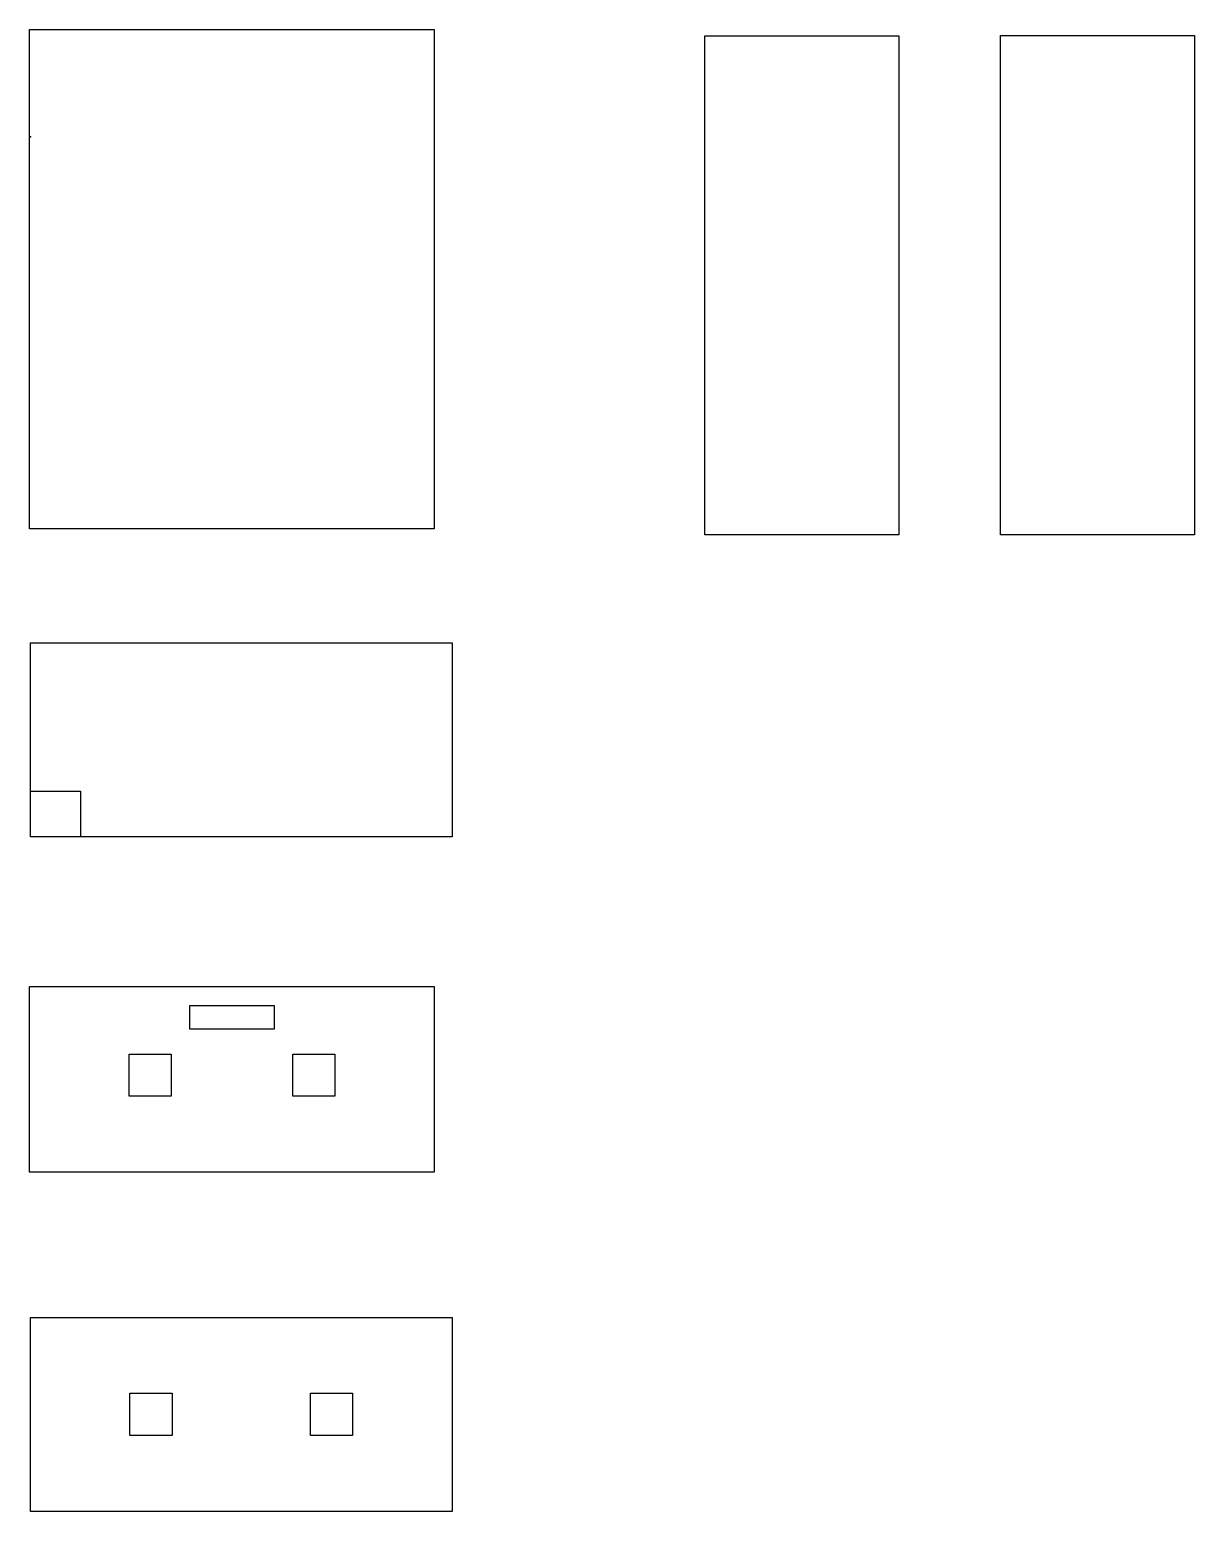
# Model space of a CAD drawing. Header units: centimetres. Extents: x -0.1 to 69, y -81.5 to 6.4.
import ezdxf

# ---------------------------------------------------------------- set-up
doc = ezdxf.new("R2010")
doc.units = ezdxf.units.CM
doc.header["$MEASUREMENT"] = 0
for name, color, linetype in [('water tank main body v4_Sketch1', 7, 'Continuous'), ('water tank main body v4_Sketch2', 7, 'Continuous'), ('water tank main body v4_Sketch3', 7, 'Continuous')]:
    doc.layers.add(name, color=color, linetype=linetype)

msp = doc.modelspace()

# ---------------------------------------------------------------- linework, layer by layer
at = {"layer": 'water tank main body v4_Sketch1'}
for p, q in [((-0.051, 6.366), (23.949, 6.366)), ((-0.051, -23.234), (-0.051, 6.366)), ((23.949, 6.366), (23.949, -23.234)), ((40, -23.6), (40, 6)), ((40, 6), (51.5, 6)), ((51.5, 6), (51.5, -23.6)), ((57.522, -23.591), (57.522, 6.009)), ((57.522, 6.009), (69.022, 6.009)), ((69.022, 6.009), (69.022, -23.591)), ((23.949, -23.234), (-0.051, -23.234)), ((51.5, -23.6), (40, -23.6)), ((69.022, -23.591), (57.522, -23.591)), ((0, -30), (25, -30)), ((0, -41.5), (0, -30)), ((25, -30), (25, -41.5)), ((0, -38.798), (2.96, -38.798)), ((0, -41.5), (0, -38.798)), ((2.96, -38.798), (2.96, -41.5)), ((2.96, -41.5), (0, -41.5)), ((25, -41.5), (0, -41.5)), ((-0.051, -61.381), (-0.051, -50.381)), ((-0.051, -50.381), (23.949, -50.381)), ((23.949, -50.381), (23.949, -61.381)), ((5.849, -54.381), (8.349, -54.381)), ((5.849, -56.881), (5.849, -54.381)), ((8.349, -54.381), (8.349, -56.881)), ((15.549, -54.381), (18.049, -54.381)), ((15.549, -56.881), (15.549, -54.381)), ((18.049, -54.381), (18.049, -56.881)), ((8.349, -56.881), (5.849, -56.881)), ((18.049, -56.881), (15.549, -56.881)), ((23.949, -61.381), (-0.051, -61.381)), ((0, -70), (25, -70)), ((0, -81.5), (0, -70)), ((25, -70), (25, -81.5)), ((5.9, -77), (5.9, -74.5)), ((5.9, -74.5), (8.4, -74.5)), ((8.4, -74.5), (8.4, -77)), ((16.6, -74.5), (19.1, -74.5)), ((16.6, -77), (16.6, -74.5)), ((19.1, -74.5), (19.1, -77)), ((8.4, -77), (5.9, -77)), ((19.1, -77), (16.6, -77)), ((25, -81.5), (0, -81.5))]:
    msp.add_line(p, q, dxfattribs=at)
msp.add_point((0, 0), dxfattribs=at)
at = {"layer": 'water tank main body v4_Sketch2'}
msp.add_point((0, 0), dxfattribs=at)
at = {"layer": 'water tank main body v4_Sketch3'}
for p, q in [((9.449, -51.5), (14.449, -51.5)), ((9.449, -52.9), (9.449, -51.5)), ((14.449, -51.5), (14.449, -52.9)), ((14.449, -52.9), (9.449, -52.9))]:
    msp.add_line(p, q, dxfattribs=at)
msp.add_point((0, 0), dxfattribs=at)

doc.saveas('drawing.dxf')
